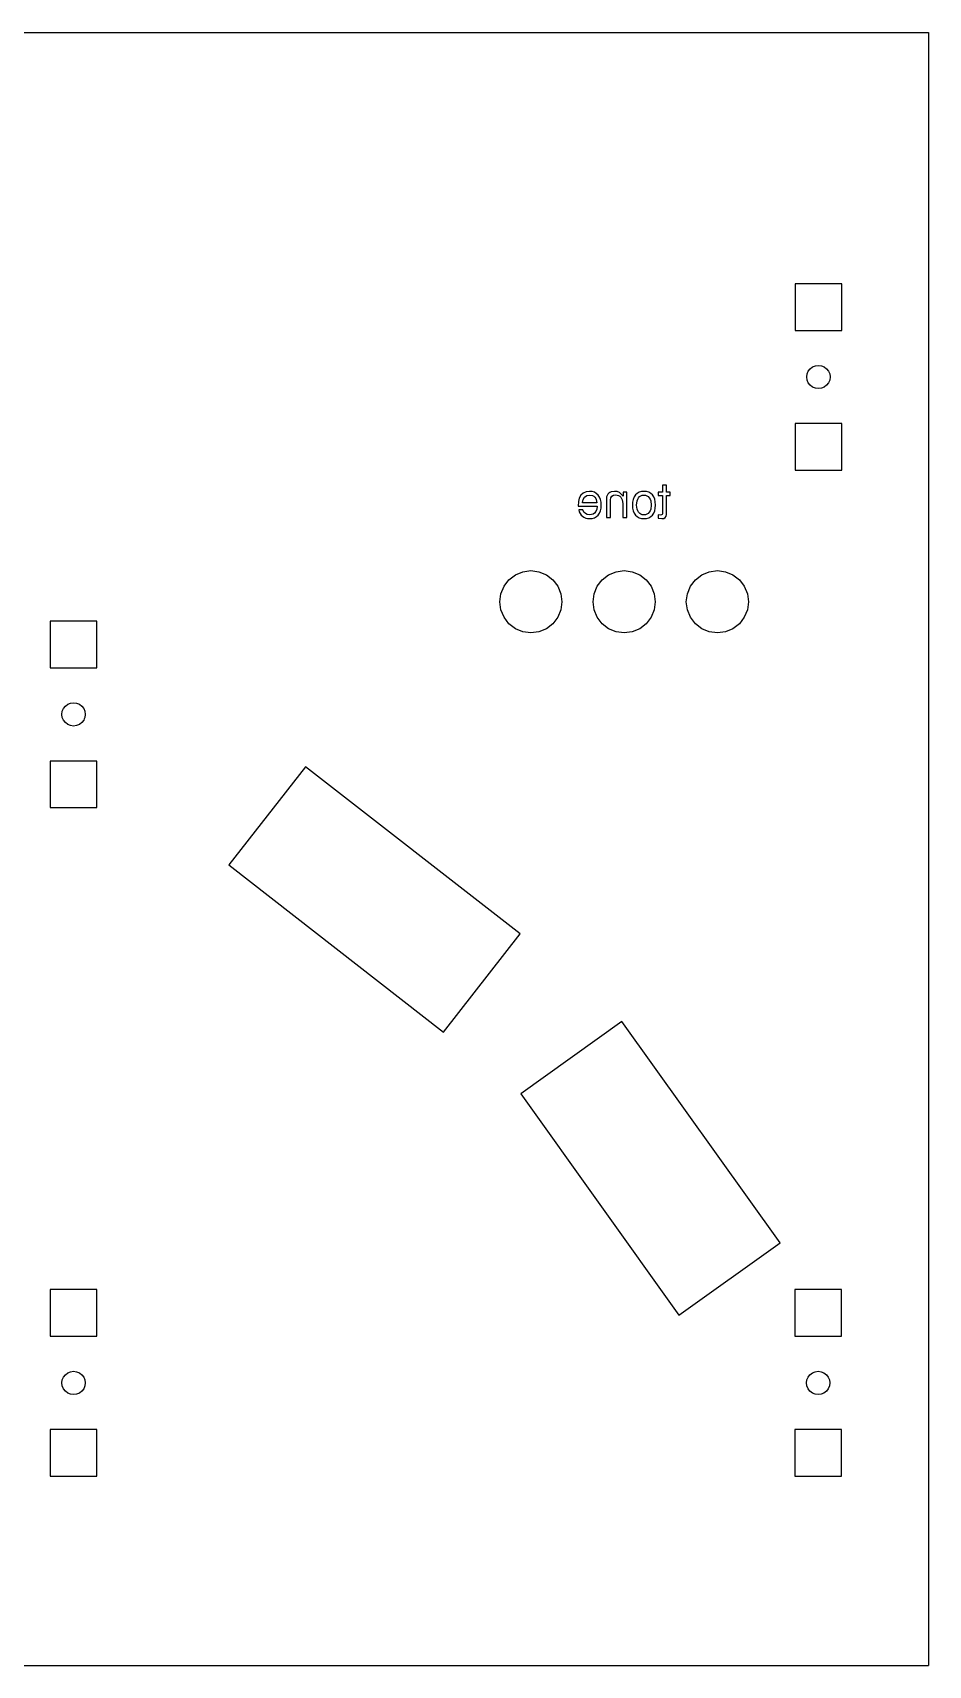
# Model space of a CAD drawing. Extents: x -935 to 1603, y -1243 to 219.
# Drawn here: x 420.8 to 536.1, y 0 to 210 of the extents above; entities that cross this region are included whole.
import ezdxf

# ---------------------------------------------------------------- set-up
doc = ezdxf.new("R2010")
doc.units = 0
doc.header["$MEASUREMENT"] = 0
doc.layers.add('Layer0', color=7, linetype='Continuous')
doc.layers.add('tone', color=7, linetype='Continuous')

msp = doc.modelspace()

# ---------------------------------------------------------------- linework, layer by layer
at = {"layer": 'Layer0'}
for p, q in [((116.11, 210.04), (536.1, 210.04)), ((536.1, 210.04), (536.1, 0)), ((524.95, 177.74), (518.95, 177.74)), ((518.95, 177.74), (518.95, 171.74)), ((524.95, 171.74), (524.95, 177.74)), ((518.95, 171.74), (524.95, 171.74)), ((520.45, 165.74), (520.5, 166.13)), ((520.5, 166.13), (520.65, 166.49)), ((520.65, 166.49), (520.89, 166.8)), ((520.89, 166.8), (521.2, 167.04)), ((521.2, 167.04), (521.56, 167.19)), ((521.56, 167.19), (521.95, 167.24)), ((521.95, 167.24), (522.34, 167.19)), ((522.34, 167.19), (522.7, 167.04)), ((522.7, 167.04), (523.01, 166.8)), ((523.01, 166.8), (523.25, 166.49)), ((523.25, 166.49), (523.4, 166.13)), ((523.4, 166.13), (523.45, 165.74)), ((520.5, 165.35), (520.45, 165.74)), ((520.65, 164.99), (520.5, 165.35)), ((520.89, 164.68), (520.65, 164.99)), ((521.2, 164.44), (520.89, 164.68)), ((521.56, 164.29), (521.2, 164.44)), ((521.95, 164.24), (521.56, 164.29)), ((522.34, 164.29), (521.95, 164.24)), ((522.7, 164.44), (522.34, 164.29)), ((523.01, 164.68), (522.7, 164.44)), ((523.25, 164.99), (523.01, 164.68)), ((523.4, 165.35), (523.25, 164.99)), ((523.45, 165.74), (523.4, 165.35)), ((518.95, 159.74), (518.95, 153.74)), ((524.95, 159.74), (518.95, 159.74)), ((524.95, 153.74), (524.95, 159.74)), ((518.95, 153.74), (524.95, 153.74)), ((483.91, 140.69), (484.95, 140.83)), ((484.95, 140.83), (485.99, 140.69)), ((495.91, 140.69), (496.95, 140.83)), ((496.95, 140.83), (497.99, 140.69)), ((507.91, 140.69), (508.95, 140.83)), ((508.95, 140.83), (509.99, 140.69)), ((481.09, 137.86), (481.49, 138.83)), ((481.49, 138.83), (482.12, 139.65)), ((482.12, 139.65), (482.95, 140.29)), ((482.95, 140.29), (483.91, 140.69)), ((485.99, 140.69), (486.95, 140.29)), ((486.95, 140.29), (487.78, 139.65)), ((487.78, 139.65), (488.41, 138.83)), ((488.41, 138.83), (488.81, 137.86)), ((493.09, 137.86), (493.49, 138.83)), ((493.49, 138.83), (494.12, 139.65)), ((494.12, 139.65), (494.95, 140.29)), ((494.95, 140.29), (495.91, 140.69)), ((497.99, 140.69), (498.95, 140.29)), ((498.95, 140.29), (499.78, 139.65)), ((499.78, 139.65), (500.41, 138.83)), ((500.41, 138.83), (500.81, 137.86)), ((505.09, 137.86), (505.49, 138.83)), ((505.49, 138.83), (506.12, 139.65)), ((506.12, 139.65), (506.95, 140.29)), ((506.95, 140.29), (507.91, 140.69)), ((509.99, 140.69), (510.95, 140.29)), ((510.95, 140.29), (511.78, 139.65)), ((511.78, 139.65), (512.41, 138.83)), ((512.41, 138.83), (512.81, 137.86)), ((480.95, 136.83), (481.09, 137.86)), ((481.09, 135.79), (480.95, 136.83)), ((488.81, 137.86), (488.95, 136.83)), ((488.95, 136.83), (488.81, 135.79)), ((492.95, 136.83), (493.09, 137.86)), ((493.09, 135.79), (492.95, 136.83)), ((500.81, 137.86), (500.95, 136.83)), ((500.95, 136.83), (500.81, 135.79)), ((504.95, 136.83), (505.09, 137.86)), ((505.09, 135.79), (504.95, 136.83)), ((512.81, 137.86), (512.95, 136.83)), ((512.95, 136.83), (512.81, 135.79)), ((481.49, 134.83), (481.09, 135.79)), ((482.12, 134), (481.49, 134.83)), ((488.41, 134.83), (487.78, 134)), ((488.81, 135.79), (488.41, 134.83)), ((493.49, 134.83), (493.09, 135.79)), ((494.12, 134), (493.49, 134.83)), ((500.41, 134.83), (499.78, 134)), ((500.81, 135.79), (500.41, 134.83)), ((505.49, 134.83), (505.09, 135.79)), ((506.12, 134), (505.49, 134.83)), ((512.41, 134.83), (511.78, 134)), ((512.81, 135.79), (512.41, 134.83)), ((429.1, 134.34), (423.1, 134.34)), ((423.1, 134.34), (423.1, 128.34)), ((429.1, 128.34), (429.1, 134.34)), ((482.95, 133.36), (482.12, 134)), ((483.91, 132.96), (482.95, 133.36)), ((484.95, 132.83), (483.91, 132.96)), ((485.99, 132.96), (484.95, 132.83)), ((486.95, 133.36), (485.99, 132.96)), ((487.78, 134), (486.95, 133.36)), ((494.95, 133.36), (494.12, 134)), ((495.91, 132.96), (494.95, 133.36)), ((496.95, 132.83), (495.91, 132.96)), ((497.99, 132.96), (496.95, 132.83)), ((498.95, 133.36), (497.99, 132.96)), ((499.78, 134), (498.95, 133.36)), ((506.95, 133.36), (506.12, 134)), ((507.91, 132.96), (506.95, 133.36)), ((508.95, 132.83), (507.91, 132.96)), ((509.99, 132.96), (508.95, 132.83)), ((510.95, 133.36), (509.99, 132.96)), ((511.78, 134), (510.95, 133.36)), ((423.1, 128.34), (429.1, 128.34)), ((424.6, 122.34), (424.65, 122.73)), ((424.65, 121.95), (424.6, 122.34)), ((424.65, 122.73), (424.73, 122.91)), ((424.8, 121.59), (424.65, 121.95)), ((424.73, 122.91), (424.8, 123.09)), ((424.8, 123.09), (425.04, 123.4)), ((425.04, 123.4), (425.35, 123.64)), ((425.35, 123.64), (425.72, 123.79)), ((425.72, 123.79), (426.1, 123.84)), ((426.1, 123.84), (426.49, 123.79)), ((426.49, 123.79), (426.85, 123.64)), ((426.85, 123.64), (427.16, 123.4)), ((427.16, 123.4), (427.4, 123.09)), ((427.4, 123.09), (427.55, 122.73)), ((427.55, 121.95), (427.48, 121.77)), ((427.55, 122.73), (427.6, 122.34)), ((427.6, 122.34), (427.55, 121.95)), ((425.04, 121.28), (424.8, 121.59)), ((425.35, 121.04), (425.04, 121.28)), ((425.72, 120.89), (425.35, 121.04)), ((426.1, 120.84), (425.72, 120.89)), ((426.49, 120.89), (426.1, 120.84)), ((426.85, 121.04), (426.49, 120.89)), ((427.16, 121.28), (426.85, 121.04)), ((427.4, 121.59), (427.16, 121.28)), ((427.48, 121.77), (427.4, 121.59)), ((423.1, 116.34), (423.1, 110.34)), ((429.1, 116.34), (423.1, 116.34)), ((429.1, 110.34), (429.1, 116.34)), ((455.93, 115.6), (446.1, 102.97)), ((483.55, 94.1), (455.93, 115.6)), ((423.1, 110.34), (429.1, 110.34)), ((446.1, 102.97), (473.72, 81.47)), ((473.72, 81.47), (483.55, 94.1)), ((496.65, 82.83), (483.64, 73.51)), ((517.02, 54.37), (496.65, 82.83)), ((483.64, 73.51), (504.01, 45.05)), ((504.01, 45.05), (517.02, 54.37)), ((423.1, 48.33), (423.1, 42.33)), ((429.1, 48.33), (423.1, 48.33)), ((429.1, 42.33), (429.1, 48.33)), ((518.92, 48.33), (518.92, 42.33)), ((524.92, 48.33), (518.92, 48.33)), ((524.92, 42.33), (524.92, 48.33)), ((423.1, 42.33), (429.1, 42.33)), ((518.92, 42.33), (524.92, 42.33)), ((425.72, 37.78), (426.1, 37.83)), ((426.1, 37.83), (426.49, 37.78)), ((521.53, 37.78), (521.92, 37.83)), ((521.92, 37.83), (522.3, 37.78)), ((424.6, 36.33), (424.65, 36.72)), ((424.65, 35.95), (424.6, 36.33)), ((424.65, 36.72), (424.8, 37.08)), ((424.8, 35.58), (424.65, 35.95)), ((424.8, 37.08), (425.04, 37.39)), ((425.04, 37.39), (425.35, 37.63)), ((425.35, 37.63), (425.72, 37.78)), ((426.49, 37.78), (426.85, 37.63)), ((426.85, 37.63), (427.16, 37.39)), ((427.16, 37.39), (427.4, 37.08)), ((427.4, 37.08), (427.55, 36.72)), ((427.55, 35.95), (427.4, 35.58)), ((427.55, 36.72), (427.6, 36.33)), ((427.6, 36.33), (427.55, 35.95)), ((520.42, 36.33), (520.47, 36.72)), ((520.47, 35.95), (520.42, 36.33)), ((520.47, 36.72), (520.62, 37.08)), ((520.62, 35.58), (520.47, 35.95)), ((520.62, 37.08), (520.86, 37.39)), ((520.86, 37.39), (521.01, 37.51)), ((521.01, 37.51), (521.17, 37.63)), ((521.17, 37.63), (521.53, 37.78)), ((522.3, 37.78), (522.67, 37.63)), ((522.67, 37.63), (522.98, 37.39)), ((522.98, 37.39), (523.22, 37.08)), ((523.22, 37.08), (523.37, 36.72)), ((523.37, 35.95), (523.22, 35.58)), ((523.37, 36.72), (523.42, 36.33)), ((523.42, 36.33), (523.37, 35.95)), ((425.04, 35.27), (424.8, 35.58)), ((425.35, 35.03), (425.04, 35.27)), ((425.72, 34.88), (425.35, 35.03)), ((426.1, 34.83), (425.72, 34.88)), ((426.49, 34.88), (426.1, 34.83)), ((426.85, 35.03), (426.49, 34.88)), ((427.16, 35.27), (426.85, 35.03)), ((427.4, 35.58), (427.16, 35.27)), ((520.86, 35.27), (520.62, 35.58)), ((521.17, 35.03), (520.86, 35.27)), ((521.53, 34.88), (521.17, 35.03)), ((521.92, 34.83), (521.53, 34.88)), ((522.3, 34.88), (521.92, 34.83)), ((522.67, 35.03), (522.3, 34.88)), ((522.82, 35.15), (522.67, 35.03)), ((522.98, 35.27), (522.82, 35.15)), ((523.22, 35.58), (522.98, 35.27)), ((423.1, 30.33), (423.1, 24.33)), ((429.1, 30.33), (423.1, 30.33)), ((429.1, 24.33), (429.1, 30.33)), ((524.92, 30.33), (518.92, 30.33)), ((518.92, 30.33), (518.92, 24.33)), ((524.92, 24.33), (524.92, 30.33)), ((423.1, 24.33), (429.1, 24.33)), ((518.92, 24.33), (524.92, 24.33)), ((116.11, 0), (536.1, 0))]:
    msp.add_line(p, q, dxfattribs=at)
at = {"layer": 'tone'}
for p, q in [((502.41, 151.84), (501.89, 151.84)), ((501.89, 151.84), (501.89, 150.94)), ((502.41, 151.84, 0.2), (501.89, 151.84, 0.2)), ((501.89, 151.84, 0.2), (501.89, 150.94, 0.2)), ((501.89, 151.84), (501.89, 151.84, 0.2)), ((502.41, 150.94), (502.41, 151.84)), ((502.41, 150.94, 0.2), (502.41, 151.84, 0.2)), ((502.41, 151.84), (502.41, 151.84, 0.2)), ((491.08, 149.74), (491.04, 149.13)), ((491.08, 149.74, 0.2), (491.04, 149.13, 0.2)), ((491.18, 150.17), (491.08, 149.74)), ((491.18, 150.17, 0.2), (491.08, 149.74, 0.2)), ((491.08, 149.74), (491.08, 149.74, 0.2)), ((491.38, 150.53), (491.18, 150.17)), ((491.38, 150.53, 0.2), (491.18, 150.17, 0.2)), ((491.18, 150.17), (491.18, 150.17, 0.2)), ((491.69, 150.8), (491.38, 150.53)), ((491.69, 150.8, 0.2), (491.38, 150.53, 0.2)), ((491.38, 150.53), (491.38, 150.53, 0.2)), ((491.6, 149.59), (491.67, 149.96)), ((491.6, 149.59, 0.2), (491.67, 149.96, 0.2)), ((491.61, 149.55), (491.6, 149.59)), ((491.61, 149.55, 0.2), (491.6, 149.59, 0.2)), ((491.6, 149.59), (491.6, 149.59, 0.2)), ((493.43, 149.55), (491.61, 149.55)), ((493.43, 149.55, 0.2), (491.61, 149.55, 0.2)), ((491.61, 149.55), (491.61, 149.55, 0.2)), ((491.67, 149.96), (491.87, 150.27)), ((491.67, 149.96, 0.2), (491.87, 150.27, 0.2)), ((491.67, 149.96), (491.67, 149.96, 0.2)), ((492.07, 150.97), (491.69, 150.8)), ((492.07, 150.97, 0.2), (491.69, 150.8, 0.2)), ((491.69, 150.8), (491.69, 150.8, 0.2)), ((491.87, 150.27), (492.16, 150.48)), ((491.87, 150.27, 0.2), (492.16, 150.48, 0.2)), ((491.87, 150.27), (491.87, 150.27, 0.2)), ((492.5, 151.03), (492.07, 150.97)), ((492.5, 151.03, 0.2), (492.07, 150.97, 0.2)), ((492.07, 150.97), (492.07, 150.97, 0.2)), ((492.16, 150.48), (492.52, 150.55)), ((492.16, 150.48, 0.2), (492.52, 150.55, 0.2)), ((492.16, 150.48), (492.16, 150.48, 0.2)), ((492.83, 151), (492.5, 151.03)), ((492.83, 151, 0.2), (492.5, 151.03, 0.2)), ((492.5, 151.03), (492.5, 151.03, 0.2)), ((492.52, 150.55), (492.88, 150.48)), ((492.52, 150.55, 0.2), (492.88, 150.48, 0.2)), ((492.52, 150.55), (492.52, 150.55, 0.2)), ((493.12, 150.91), (492.83, 151)), ((493.12, 150.91, 0.2), (492.83, 151, 0.2)), ((492.83, 151), (492.83, 151, 0.2)), ((492.88, 150.48), (493.04, 150.4)), ((492.88, 150.48, 0.2), (493.04, 150.4, 0.2)), ((492.88, 150.48), (492.88, 150.48, 0.2)), ((493.04, 150.4), (493.17, 150.28)), ((493.04, 150.4, 0.2), (493.17, 150.28, 0.2)), ((493.04, 150.4), (493.04, 150.4, 0.2)), ((493.37, 150.76), (493.12, 150.91)), ((493.37, 150.76, 0.2), (493.12, 150.91, 0.2)), ((493.12, 150.91), (493.12, 150.91, 0.2)), ((493.17, 150.28), (493.29, 150.13)), ((493.17, 150.28, 0.2), (493.29, 150.13, 0.2)), ((493.17, 150.28), (493.17, 150.28, 0.2)), ((493.29, 150.13), (493.37, 149.96)), ((493.29, 150.13, 0.2), (493.37, 149.96, 0.2)), ((493.29, 150.13), (493.29, 150.13, 0.2)), ((493.59, 150.55), (493.37, 150.76)), ((493.59, 150.55, 0.2), (493.37, 150.76, 0.2)), ((493.37, 150.76), (493.37, 150.76, 0.2)), ((493.37, 149.96), (493.43, 149.55)), ((493.37, 149.96, 0.2), (493.43, 149.55, 0.2)), ((493.37, 149.96), (493.37, 149.96, 0.2)), ((493.43, 149.55), (493.43, 149.55, 0.2)), ((493.77, 150.28), (493.59, 150.55)), ((493.77, 150.28, 0.2), (493.59, 150.55, 0.2)), ((493.59, 150.55), (493.59, 150.55, 0.2)), ((493.9, 149.98), (493.77, 150.28)), ((493.9, 149.98, 0.2), (493.77, 150.28, 0.2)), ((493.77, 150.28), (493.77, 150.28, 0.2)), ((493.98, 149.64), (493.9, 149.98)), ((493.98, 149.64, 0.2), (493.9, 149.98, 0.2)), ((493.9, 149.98), (493.9, 149.98, 0.2)), ((494, 149.26), (493.98, 149.64)), ((494, 149.26, 0.2), (493.98, 149.64, 0.2)), ((493.98, 149.64), (493.98, 149.64, 0.2)), ((493.98, 148.87), (494, 149.26)), ((493.98, 148.87, 0.2), (494, 149.26, 0.2)), ((494, 149.26), (494, 149.26, 0.2)), ((494.7, 150.33), (494.68, 150.14)), ((494.7, 150.33, 0.2), (494.68, 150.14, 0.2)), ((494.68, 150.14), (494.68, 147.66)), ((494.68, 150.14, 0.2), (494.68, 147.66, 0.2)), ((494.68, 150.14), (494.68, 150.14, 0.2)), ((494.75, 150.5), (494.7, 150.33)), ((494.75, 150.5, 0.2), (494.7, 150.33, 0.2)), ((494.7, 150.33), (494.7, 150.33, 0.2)), ((494.84, 150.66), (494.75, 150.5)), ((494.84, 150.66, 0.2), (494.75, 150.5, 0.2)), ((494.75, 150.5), (494.75, 150.5, 0.2)), ((494.96, 150.79), (494.84, 150.66)), ((494.96, 150.79, 0.2), (494.84, 150.66, 0.2)), ((494.84, 150.66), (494.84, 150.66, 0.2)), ((495.12, 150.89), (494.96, 150.79)), ((495.12, 150.89, 0.2), (494.96, 150.79, 0.2)), ((494.96, 150.79), (494.96, 150.79, 0.2)), ((495.29, 150.97), (495.12, 150.89)), ((495.29, 150.97, 0.2), (495.12, 150.89, 0.2)), ((495.12, 150.89), (495.12, 150.89, 0.2)), ((495.2, 149.93), (495.25, 150.19)), ((495.2, 149.93, 0.2), (495.25, 150.19, 0.2)), ((495.2, 147.66), (495.2, 149.93)), ((495.2, 147.66, 0.2), (495.2, 149.93, 0.2)), ((495.2, 149.93), (495.2, 149.93, 0.2)), ((495.25, 150.19), (495.38, 150.4)), ((495.25, 150.19, 0.2), (495.38, 150.4, 0.2)), ((495.25, 150.19), (495.25, 150.19, 0.2)), ((495.72, 151.03), (495.29, 150.97)), ((495.72, 151.03, 0.2), (495.29, 150.97, 0.2)), ((495.29, 150.97), (495.29, 150.97, 0.2)), ((495.38, 150.4), (495.6, 150.53)), ((495.38, 150.4, 0.2), (495.6, 150.53, 0.2)), ((495.38, 150.4), (495.38, 150.4, 0.2)), ((495.6, 150.53), (495.88, 150.57)), ((495.6, 150.53, 0.2), (495.88, 150.57, 0.2)), ((495.6, 150.53), (495.6, 150.53, 0.2)), ((496.06, 150.99), (495.72, 151.03)), ((496.06, 150.99, 0.2), (495.72, 151.03, 0.2)), ((495.72, 151.03), (495.72, 151.03, 0.2)), ((495.88, 150.57), (496.07, 150.55)), ((495.88, 150.57, 0.2), (496.07, 150.55, 0.2)), ((495.88, 150.57), (495.88, 150.57, 0.2)), ((496.34, 150.88), (496.06, 150.99)), ((496.34, 150.88, 0.2), (496.06, 150.99, 0.2)), ((496.06, 150.99), (496.06, 150.99, 0.2)), ((496.07, 150.55), (496.24, 150.5)), ((496.07, 150.55, 0.2), (496.24, 150.5, 0.2)), ((496.07, 150.55), (496.07, 150.55, 0.2)), ((496.24, 150.5), (496.39, 150.4)), ((496.24, 150.5, 0.2), (496.39, 150.4, 0.2)), ((496.24, 150.5), (496.24, 150.5, 0.2)), ((496.58, 150.68), (496.34, 150.88)), ((496.58, 150.68, 0.2), (496.34, 150.88, 0.2)), ((496.34, 150.88), (496.34, 150.88, 0.2)), ((496.39, 150.4), (496.52, 150.27)), ((496.39, 150.4, 0.2), (496.52, 150.27, 0.2)), ((496.39, 150.4), (496.39, 150.4, 0.2)), ((496.52, 150.27), (496.63, 150.11)), ((496.52, 150.27, 0.2), (496.63, 150.11, 0.2)), ((496.52, 150.27), (496.52, 150.27, 0.2)), ((496.81, 150.39), (496.58, 150.68)), ((496.81, 150.39, 0.2), (496.58, 150.68, 0.2)), ((496.58, 150.68), (496.58, 150.68, 0.2)), ((496.63, 150.11), (496.7, 149.92)), ((496.63, 150.11, 0.2), (496.7, 149.92, 0.2)), ((496.63, 150.11), (496.63, 150.11, 0.2)), ((496.7, 149.92), (496.77, 149.47)), ((496.7, 149.92, 0.2), (496.77, 149.47, 0.2)), ((496.7, 149.92), (496.7, 149.92, 0.2)), ((496.77, 149.47), (496.77, 147.66)), ((496.77, 149.47, 0.2), (496.77, 147.66, 0.2)), ((496.77, 149.47), (496.77, 149.47, 0.2)), ((497.29, 150.94), (496.81, 150.94)), ((496.81, 150.94), (496.81, 150.39)), ((497.29, 150.94, 0.2), (496.81, 150.94, 0.2)), ((496.81, 150.94, 0.2), (496.81, 150.39, 0.2)), ((496.81, 150.94), (496.81, 150.94, 0.2)), ((496.81, 150.39), (496.81, 150.39, 0.2)), ((497.29, 147.66), (497.29, 150.94)), ((497.29, 147.66, 0.2), (497.29, 150.94, 0.2)), ((497.29, 150.94), (497.29, 150.94, 0.2)), ((498.04, 149.65), (498.01, 149.25)), ((498.04, 149.65, 0.2), (498.01, 149.25, 0.2)), ((498.01, 149.25), (498.04, 148.87)), ((498.01, 149.25, 0.2), (498.04, 148.87, 0.2)), ((498.01, 149.25), (498.01, 149.25, 0.2)), ((498.11, 150), (498.04, 149.65)), ((498.11, 150, 0.2), (498.04, 149.65, 0.2)), ((498.04, 149.65), (498.04, 149.65, 0.2)), ((498.23, 150.31), (498.11, 150)), ((498.23, 150.31, 0.2), (498.11, 150, 0.2)), ((498.11, 150), (498.11, 150, 0.2)), ((498.4, 150.57), (498.23, 150.31)), ((498.4, 150.57, 0.2), (498.23, 150.31, 0.2)), ((498.23, 150.31), (498.23, 150.31, 0.2)), ((498.62, 150.77), (498.4, 150.57)), ((498.62, 150.77, 0.2), (498.4, 150.57, 0.2)), ((498.4, 150.57), (498.4, 150.57, 0.2)), ((498.56, 149.26), (498.62, 149.8)), ((498.56, 149.26, 0.2), (498.62, 149.8, 0.2)), ((498.62, 148.74), (498.56, 149.26)), ((498.62, 148.74, 0.2), (498.56, 149.26, 0.2)), ((498.56, 149.26), (498.56, 149.26, 0.2)), ((498.87, 150.91), (498.62, 150.77)), ((498.87, 150.91, 0.2), (498.62, 150.77, 0.2)), ((498.62, 150.77), (498.62, 150.77, 0.2)), ((498.62, 149.8), (498.7, 150.02)), ((498.62, 149.8, 0.2), (498.7, 150.02, 0.2)), ((498.62, 149.8), (498.62, 149.8, 0.2)), ((498.7, 150.02), (498.8, 150.21)), ((498.7, 150.02, 0.2), (498.8, 150.21, 0.2)), ((498.7, 150.02), (498.7, 150.02, 0.2)), ((498.8, 150.21), (498.94, 150.36)), ((498.8, 150.21, 0.2), (498.94, 150.36, 0.2)), ((498.8, 150.21), (498.8, 150.21, 0.2)), ((499.17, 151), (498.87, 150.91)), ((499.17, 151, 0.2), (498.87, 150.91, 0.2)), ((498.87, 150.91), (498.87, 150.91, 0.2)), ((498.94, 150.36), (499.1, 150.46)), ((498.94, 150.36, 0.2), (499.1, 150.46, 0.2)), ((498.94, 150.36), (498.94, 150.36, 0.2)), ((499.1, 150.46), (499.29, 150.53)), ((499.1, 150.46, 0.2), (499.29, 150.53, 0.2)), ((499.1, 150.46), (499.1, 150.46, 0.2)), ((499.5, 151.03), (499.17, 151)), ((499.5, 151.03, 0.2), (499.17, 151, 0.2)), ((499.17, 151), (499.17, 151, 0.2)), ((499.29, 150.53), (499.5, 150.55)), ((499.29, 150.53, 0.2), (499.5, 150.55, 0.2)), ((499.29, 150.53), (499.29, 150.53, 0.2)), ((499.83, 151), (499.5, 151.03)), ((499.83, 151, 0.2), (499.5, 151.03, 0.2)), ((499.5, 151.03), (499.5, 151.03, 0.2)), ((499.5, 150.55), (499.7, 150.53)), ((499.5, 150.55, 0.2), (499.7, 150.53, 0.2)), ((499.5, 150.55), (499.5, 150.55, 0.2)), ((499.7, 150.53), (499.89, 150.46)), ((499.7, 150.53, 0.2), (499.89, 150.46, 0.2)), ((499.7, 150.53), (499.7, 150.53, 0.2)), ((500.12, 150.91), (499.83, 151)), ((500.12, 150.91, 0.2), (499.83, 151, 0.2)), ((499.83, 151), (499.83, 151, 0.2)), ((499.89, 150.46), (500.05, 150.36)), ((499.89, 150.46, 0.2), (500.05, 150.36, 0.2)), ((499.89, 150.46), (499.89, 150.46, 0.2)), ((500.05, 150.36), (500.18, 150.21)), ((500.05, 150.36, 0.2), (500.18, 150.21, 0.2)), ((500.05, 150.36), (500.05, 150.36, 0.2)), ((500.37, 150.77), (500.12, 150.91)), ((500.37, 150.77, 0.2), (500.12, 150.91, 0.2)), ((500.12, 150.91), (500.12, 150.91, 0.2)), ((500.18, 150.21), (500.29, 150.02)), ((500.18, 150.21, 0.2), (500.29, 150.02, 0.2)), ((500.18, 150.21), (500.18, 150.21, 0.2)), ((500.29, 150.02), (500.37, 149.81)), ((500.29, 150.02, 0.2), (500.37, 149.81, 0.2)), ((500.29, 150.02), (500.29, 150.02, 0.2)), ((500.58, 150.57), (500.37, 150.77)), ((500.58, 150.57, 0.2), (500.37, 150.77, 0.2)), ((500.37, 150.77), (500.37, 150.77, 0.2)), ((500.37, 149.81), (500.43, 149.27)), ((500.37, 149.81, 0.2), (500.43, 149.27, 0.2)), ((500.37, 149.81), (500.37, 149.81, 0.2)), ((500.43, 149.27), (500.37, 148.74)), ((500.43, 149.27, 0.2), (500.37, 148.74, 0.2)), ((500.43, 149.27), (500.43, 149.27, 0.2)), ((500.76, 150.31), (500.58, 150.57)), ((500.76, 150.31, 0.2), (500.58, 150.57, 0.2)), ((500.58, 150.57), (500.58, 150.57, 0.2)), ((500.88, 150.01), (500.76, 150.31)), ((500.88, 150.01, 0.2), (500.76, 150.31, 0.2)), ((500.76, 150.31), (500.76, 150.31, 0.2)), ((500.95, 149.66), (500.88, 150.01)), ((500.95, 149.66, 0.2), (500.88, 150.01, 0.2)), ((500.88, 150.01), (500.88, 150.01, 0.2)), ((500.98, 149.27), (500.95, 149.66)), ((500.98, 149.27, 0.2), (500.95, 149.66, 0.2)), ((500.95, 149.66), (500.95, 149.66, 0.2)), ((500.95, 148.88), (500.98, 149.27)), ((500.95, 148.88, 0.2), (500.98, 149.27, 0.2)), ((500.98, 149.27), (500.98, 149.27, 0.2)), ((501.35, 150.94), (501.35, 150.51)), ((501.89, 150.94), (501.35, 150.94)), ((501.35, 150.94, 0.2), (501.35, 150.51, 0.2)), ((501.89, 150.94, 0.2), (501.35, 150.94, 0.2)), ((501.35, 150.94), (501.35, 150.94, 0.2)), ((501.35, 150.51), (501.89, 150.51)), ((501.35, 150.51, 0.2), (501.89, 150.51, 0.2)), ((501.35, 150.51), (501.35, 150.51, 0.2)), ((501.89, 150.94), (501.89, 150.94, 0.2)), ((501.89, 150.51), (501.89, 148.27)), ((501.89, 150.51, 0.2), (501.89, 148.27, 0.2)), ((501.89, 150.51), (501.89, 150.51, 0.2)), ((502.86, 150.94), (502.41, 150.94)), ((502.86, 150.94, 0.2), (502.41, 150.94, 0.2)), ((502.41, 150.94), (502.41, 150.94, 0.2)), ((502.41, 148.04), (502.41, 150.51)), ((502.41, 150.51), (502.86, 150.51)), ((502.41, 148.04, 0.2), (502.41, 150.51, 0.2)), ((502.41, 150.51, 0.2), (502.86, 150.51, 0.2)), ((502.41, 150.51), (502.41, 150.51, 0.2)), ((502.86, 150.51), (502.86, 150.94)), ((502.86, 150.51, 0.2), (502.86, 150.94, 0.2)), ((502.86, 150.94), (502.86, 150.94, 0.2)), ((502.86, 150.51), (502.86, 150.51, 0.2)), ((491.04, 149.13), (493.46, 149.13)), ((491.04, 149.13, 0.2), (493.46, 149.13, 0.2)), ((491.04, 149.13), (491.04, 149.13, 0.2)), ((491.64, 148.66), (491.11, 148.66)), ((491.11, 148.66), (491.18, 148.4)), ((491.64, 148.66, 0.2), (491.11, 148.66, 0.2)), ((491.11, 148.66, 0.2), (491.18, 148.4, 0.2)), ((491.11, 148.66), (491.11, 148.66, 0.2)), ((491.18, 148.4), (491.28, 148.18)), ((491.18, 148.4, 0.2), (491.28, 148.18, 0.2)), ((491.18, 148.4), (491.18, 148.4, 0.2)), ((491.28, 148.18), (491.41, 147.98)), ((491.28, 148.18, 0.2), (491.41, 147.98, 0.2)), ((491.28, 148.18), (491.28, 148.18, 0.2)), ((491.41, 147.98), (491.58, 147.82)), ((491.41, 147.98, 0.2), (491.58, 147.82, 0.2)), ((491.41, 147.98), (491.41, 147.98, 0.2)), ((491.58, 147.82), (491.78, 147.69)), ((491.58, 147.82, 0.2), (491.78, 147.69, 0.2)), ((491.58, 147.82), (491.58, 147.82, 0.2)), ((491.77, 148.37), (491.64, 148.66)), ((491.77, 148.37, 0.2), (491.64, 148.66, 0.2)), ((491.64, 148.66), (491.64, 148.66, 0.2)), ((491.96, 148.16), (491.77, 148.37)), ((491.96, 148.16, 0.2), (491.77, 148.37, 0.2)), ((491.77, 148.37), (491.77, 148.37, 0.2)), ((491.78, 147.69), (492, 147.59)), ((491.78, 147.69, 0.2), (492, 147.59, 0.2)), ((491.78, 147.69), (491.78, 147.69, 0.2)), ((492.2, 148.04), (491.96, 148.16)), ((492.2, 148.04, 0.2), (491.96, 148.16, 0.2)), ((491.96, 148.16), (491.96, 148.16, 0.2)), ((492, 147.59), (492.25, 147.54)), ((492, 147.59, 0.2), (492.25, 147.54, 0.2)), ((492, 147.59), (492, 147.59, 0.2)), ((492.5, 148), (492.2, 148.04)), ((492.5, 148, 0.2), (492.2, 148.04, 0.2)), ((492.2, 148.04), (492.2, 148.04, 0.2)), ((492.25, 147.54), (492.51, 147.52)), ((492.25, 147.54, 0.2), (492.51, 147.52, 0.2)), ((492.25, 147.54), (492.25, 147.54, 0.2)), ((492.74, 148.03), (492.5, 148)), ((492.74, 148.03, 0.2), (492.5, 148, 0.2)), ((492.5, 148), (492.5, 148, 0.2)), ((492.51, 147.52), (492.84, 147.55)), ((492.51, 147.52, 0.2), (492.84, 147.55, 0.2)), ((492.51, 147.52), (492.51, 147.52, 0.2)), ((492.96, 148.11), (492.74, 148.03)), ((492.96, 148.11, 0.2), (492.74, 148.03, 0.2)), ((492.74, 148.03), (492.74, 148.03, 0.2)), ((492.84, 147.55), (493.13, 147.63)), ((492.84, 147.55, 0.2), (493.13, 147.63, 0.2)), ((492.84, 147.55), (492.84, 147.55, 0.2)), ((493.14, 148.24), (492.96, 148.11)), ((493.14, 148.24, 0.2), (492.96, 148.11, 0.2)), ((492.96, 148.11), (492.96, 148.11, 0.2)), ((493.13, 147.63), (493.38, 147.78)), ((493.13, 147.63, 0.2), (493.38, 147.78, 0.2)), ((493.13, 147.63), (493.13, 147.63, 0.2)), ((493.29, 148.43), (493.14, 148.24)), ((493.29, 148.43, 0.2), (493.14, 148.24, 0.2)), ((493.14, 148.24), (493.14, 148.24, 0.2)), ((493.42, 148.73), (493.29, 148.43)), ((493.42, 148.73, 0.2), (493.29, 148.43, 0.2)), ((493.29, 148.43), (493.29, 148.43, 0.2)), ((493.38, 147.78), (493.6, 147.98)), ((493.38, 147.78, 0.2), (493.6, 147.98, 0.2)), ((493.38, 147.78), (493.38, 147.78, 0.2)), ((493.46, 149.13), (493.42, 148.73)), ((493.46, 149.13, 0.2), (493.42, 148.73, 0.2)), ((493.42, 148.73), (493.42, 148.73, 0.2)), ((493.46, 149.13), (493.46, 149.13, 0.2)), ((493.6, 147.98), (493.78, 148.24)), ((493.6, 147.98, 0.2), (493.78, 148.24, 0.2)), ((493.6, 147.98), (493.6, 147.98, 0.2)), ((493.78, 148.24), (493.9, 148.53)), ((493.78, 148.24, 0.2), (493.9, 148.53, 0.2)), ((493.78, 148.24), (493.78, 148.24, 0.2)), ((493.9, 148.53), (493.98, 148.87)), ((493.9, 148.53, 0.2), (493.98, 148.87, 0.2)), ((493.9, 148.53), (493.9, 148.53, 0.2)), ((493.98, 148.87), (493.98, 148.87, 0.2)), ((494.68, 147.66), (495.2, 147.66)), ((494.68, 147.66, 0.2), (495.2, 147.66, 0.2)), ((494.68, 147.66), (494.68, 147.66, 0.2)), ((495.2, 147.66), (495.2, 147.66, 0.2)), ((496.77, 147.66), (497.29, 147.66)), ((496.77, 147.66, 0.2), (497.29, 147.66, 0.2)), ((496.77, 147.66), (496.77, 147.66, 0.2)), ((497.29, 147.66), (497.29, 147.66, 0.2)), ((498.04, 148.87), (498.11, 148.53)), ((498.04, 148.87, 0.2), (498.11, 148.53, 0.2)), ((498.04, 148.87), (498.04, 148.87, 0.2)), ((498.11, 148.53), (498.24, 148.23)), ((498.11, 148.53, 0.2), (498.24, 148.23, 0.2)), ((498.11, 148.53), (498.11, 148.53, 0.2)), ((498.24, 148.23), (498.41, 147.98)), ((498.24, 148.23, 0.2), (498.41, 147.98, 0.2)), ((498.24, 148.23), (498.24, 148.23, 0.2)), ((498.41, 147.98), (498.63, 147.78)), ((498.41, 147.98, 0.2), (498.63, 147.78, 0.2)), ((498.41, 147.98), (498.41, 147.98, 0.2)), ((498.7, 148.53), (498.62, 148.74)), ((498.7, 148.53, 0.2), (498.62, 148.74, 0.2)), ((498.62, 148.74), (498.62, 148.74, 0.2)), ((498.63, 147.78), (498.88, 147.63)), ((498.63, 147.78, 0.2), (498.88, 147.63, 0.2)), ((498.63, 147.78), (498.63, 147.78, 0.2)), ((498.81, 148.34), (498.7, 148.53)), ((498.81, 148.34, 0.2), (498.7, 148.53, 0.2)), ((498.7, 148.53), (498.7, 148.53, 0.2)), ((498.95, 148.19), (498.81, 148.34)), ((498.95, 148.19, 0.2), (498.81, 148.34, 0.2)), ((498.81, 148.34), (498.81, 148.34, 0.2)), ((498.88, 147.63), (499.17, 147.55)), ((498.88, 147.63, 0.2), (499.17, 147.55, 0.2)), ((498.88, 147.63), (498.88, 147.63, 0.2)), ((499.11, 148.08), (498.95, 148.19)), ((499.11, 148.08, 0.2), (498.95, 148.19, 0.2)), ((498.95, 148.19), (498.95, 148.19, 0.2)), ((499.29, 148.02), (499.11, 148.08)), ((499.29, 148.02, 0.2), (499.11, 148.08, 0.2)), ((499.11, 148.08), (499.11, 148.08, 0.2)), ((499.17, 147.55), (499.5, 147.52)), ((499.17, 147.55, 0.2), (499.5, 147.52, 0.2)), ((499.17, 147.55), (499.17, 147.55, 0.2)), ((499.5, 148), (499.29, 148.02)), ((499.5, 148, 0.2), (499.29, 148.02, 0.2)), ((499.29, 148.02), (499.29, 148.02, 0.2)), ((499.7, 148.02), (499.5, 148)), ((499.7, 148.02, 0.2), (499.5, 148, 0.2)), ((499.5, 148), (499.5, 148, 0.2)), ((499.5, 147.52), (499.83, 147.55)), ((499.5, 147.52, 0.2), (499.83, 147.55, 0.2)), ((499.5, 147.52), (499.5, 147.52, 0.2)), ((499.89, 148.08), (499.7, 148.02)), ((499.89, 148.08, 0.2), (499.7, 148.02, 0.2)), ((499.7, 148.02), (499.7, 148.02, 0.2)), ((499.83, 147.55), (500.12, 147.63)), ((499.83, 147.55, 0.2), (500.12, 147.63, 0.2)), ((499.83, 147.55), (499.83, 147.55, 0.2)), ((500.05, 148.19), (499.89, 148.08)), ((500.05, 148.19, 0.2), (499.89, 148.08, 0.2)), ((499.89, 148.08), (499.89, 148.08, 0.2)), ((500.18, 148.34), (500.05, 148.19)), ((500.18, 148.34, 0.2), (500.05, 148.19, 0.2)), ((500.05, 148.19), (500.05, 148.19, 0.2)), ((500.12, 147.63), (500.37, 147.78)), ((500.12, 147.63, 0.2), (500.37, 147.78, 0.2)), ((500.12, 147.63), (500.12, 147.63, 0.2)), ((500.29, 148.53), (500.18, 148.34)), ((500.29, 148.53, 0.2), (500.18, 148.34, 0.2)), ((500.18, 148.34), (500.18, 148.34, 0.2)), ((500.37, 148.74), (500.29, 148.53)), ((500.37, 148.74, 0.2), (500.29, 148.53, 0.2)), ((500.29, 148.53), (500.29, 148.53, 0.2)), ((500.37, 148.74), (500.37, 148.74, 0.2)), ((500.37, 147.78), (500.59, 147.98)), ((500.37, 147.78, 0.2), (500.59, 147.98, 0.2)), ((500.37, 147.78), (500.37, 147.78, 0.2)), ((500.59, 147.98), (500.76, 148.24)), ((500.59, 147.98, 0.2), (500.76, 148.24, 0.2)), ((500.59, 147.98), (500.59, 147.98, 0.2)), ((500.76, 148.24), (500.88, 148.54)), ((500.76, 148.24, 0.2), (500.88, 148.54, 0.2)), ((500.76, 148.24), (500.76, 148.24, 0.2)), ((500.88, 148.54), (500.95, 148.88)), ((500.88, 148.54, 0.2), (500.95, 148.88, 0.2)), ((500.88, 148.54), (500.88, 148.54, 0.2)), ((500.95, 148.88), (500.95, 148.88, 0.2)), ((501.6, 147.98), (501.35, 148)), ((501.35, 148), (501.35, 147.56)), ((501.6, 147.98, 0.2), (501.35, 148, 0.2)), ((501.35, 148, 0.2), (501.35, 147.56, 0.2)), ((501.35, 148), (501.35, 148, 0.2)), ((501.35, 147.56), (501.78, 147.52)), ((501.35, 147.56, 0.2), (501.78, 147.52, 0.2)), ((501.35, 147.56), (501.35, 147.56, 0.2)), ((501.75, 147.99), (501.6, 147.98)), ((501.75, 147.99, 0.2), (501.6, 147.98, 0.2)), ((501.6, 147.98), (501.6, 147.98, 0.2)), ((501.83, 148.04), (501.75, 147.99)), ((501.83, 148.04, 0.2), (501.75, 147.99, 0.2)), ((501.75, 147.99), (501.75, 147.99, 0.2)), ((501.78, 147.52), (502.05, 147.55)), ((501.78, 147.52, 0.2), (502.05, 147.55, 0.2)), ((501.78, 147.52), (501.78, 147.52, 0.2)), ((501.88, 148.12), (501.83, 148.04)), ((501.88, 148.12, 0.2), (501.83, 148.04, 0.2)), ((501.83, 148.04), (501.83, 148.04, 0.2)), ((501.89, 148.27), (501.88, 148.12)), ((501.89, 148.27, 0.2), (501.88, 148.12, 0.2)), ((501.88, 148.12), (501.88, 148.12, 0.2)), ((501.89, 148.27), (501.89, 148.27, 0.2)), ((502.05, 147.55), (502.25, 147.65)), ((502.05, 147.55, 0.2), (502.25, 147.65, 0.2)), ((502.05, 147.55), (502.05, 147.55, 0.2)), ((502.25, 147.65), (502.37, 147.82)), ((502.25, 147.65, 0.2), (502.37, 147.82, 0.2)), ((502.25, 147.65), (502.25, 147.65, 0.2)), ((502.37, 147.82), (502.41, 148.04)), ((502.37, 147.82, 0.2), (502.41, 148.04, 0.2)), ((502.37, 147.82), (502.37, 147.82, 0.2)), ((502.41, 148.04), (502.41, 148.04, 0.2))]:
    msp.add_line(p, q, dxfattribs=at)

doc.saveas('drawing.dxf')
